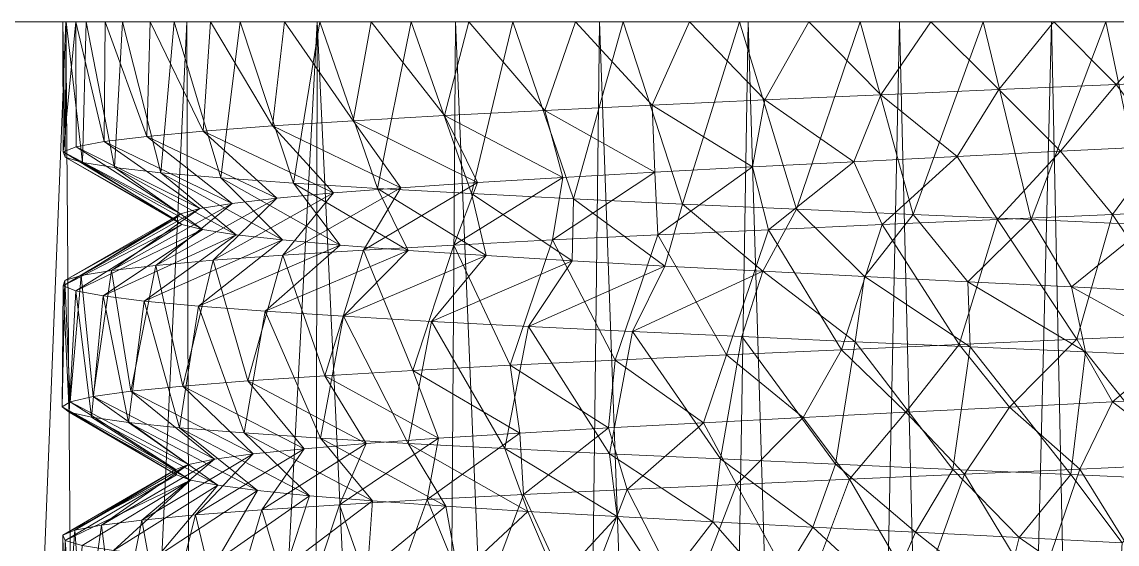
# Model space of a CAD drawing. Header units: millimetres. Extents: x -104 to 115, y -53 to 68.
# Drawn here: x -13.09 to 8.27, y 57.94 to 68.12 of the extents above; entities that cross this region are included whole.
import ezdxf

# ---------------------------------------------------------------- set-up
doc = ezdxf.new("R2010")
doc.units = ezdxf.units.MM

msp = doc.modelspace()

# ---------------------------------------------------------------- linework, layer by layer
at = {"color": 7, "lineweight": 0}
for points in [[(-12.23, 68.125, -25.715), (-21.749, 68.125, -24.458), (-21.91, 68.125, -27.423), (-12.23, 68.125, -25.715)], [(-12.23, 68.125, -25.715), (-21.91, 68.125, -27.423), (-12.298, 68.125, -28.115), (-12.23, 68.125, -25.715)], [(-12.298, 68.125, -28.115), (-21.91, 68.125, -27.423), (-21.749, 68.125, -30.388), (-12.298, 68.125, -28.115)], [(-12.23, 68.125, -25.715), (-21.269, 68.125, -21.528), (-21.749, 68.125, -24.458), (-12.23, 68.125, -25.715)], [(-12.298, 68.125, -28.115), (-21.749, 68.125, -30.388), (-12.044, 68.125, -30.503), (-12.298, 68.125, -28.115)], [(-12.044, 68.125, -30.503), (-21.749, 68.125, -30.388), (-21.269, 68.125, -33.319), (-12.044, 68.125, -30.503)], [(-11.839, 68.125, -23.345), (-20.474, 68.125, -18.667), (-21.269, 68.125, -21.528), (-11.839, 68.125, -23.345)], [(-11.839, 68.125, -23.345), (-21.269, 68.125, -21.528), (-12.23, 68.125, -25.715), (-11.839, 68.125, -23.345)], [(-12.044, 68.125, -30.503), (-21.269, 68.125, -33.319), (-11.47, 68.125, -32.835), (-12.044, 68.125, -30.503)], [(-11.47, 68.125, -32.835), (-21.269, 68.125, -33.319), (-20.474, 68.125, -36.18), (-11.47, 68.125, -32.835)], [(-11.133, 68.125, -21.05), (-19.375, 68.125, -15.909), (-20.474, 68.125, -18.667), (-11.133, 68.125, -21.05)], [(-11.133, 68.125, -21.05), (-20.474, 68.125, -18.667), (-11.839, 68.125, -23.345), (-11.133, 68.125, -21.05)], [(-11.47, 68.125, -32.835), (-20.474, 68.125, -36.18), (-10.589, 68.125, -35.069), (-11.47, 68.125, -32.835)], [(-10.589, 68.125, -35.069), (-20.474, 68.125, -36.18), (-19.375, 68.125, -38.938), (-10.589, 68.125, -35.069)], [(-10.126, 68.125, -18.87), (-17.985, 68.125, -13.285), (-19.375, 68.125, -15.909), (-10.126, 68.125, -18.87)], [(-10.126, 68.125, -18.87), (-19.375, 68.125, -15.909), (-11.133, 68.125, -21.05), (-10.126, 68.125, -18.87)], [(-10.589, 68.125, -35.069), (-19.375, 68.125, -38.938), (-17.985, 68.125, -41.562), (-10.589, 68.125, -35.069)], [(-8.834, 68.125, -16.845), (-16.318, 68.125, -10.827), (-17.985, 68.125, -13.285), (-8.834, 68.125, -16.845)], [(-8.834, 68.125, -16.845), (-17.985, 68.125, -13.285), (-10.126, 68.125, -18.87), (-8.834, 68.125, -16.845)], [(-10.589, 68.125, -35.069), (-17.985, 68.125, -41.562), (-9.415, 68.125, -37.164), (-10.589, 68.125, -35.069)], [(-9.415, 68.125, -37.164), (-17.985, 68.125, -41.562), (-16.318, 68.125, -44.019), (-9.415, 68.125, -37.164)], [(-7.282, 68.125, -15.013), (-14.396, 68.125, -8.564), (-16.318, 68.125, -10.827), (-7.282, 68.125, -15.013)], [(-7.282, 68.125, -15.013), (-16.318, 68.125, -10.827), (-8.834, 68.125, -16.845), (-7.282, 68.125, -15.013)], [(-9.415, 68.125, -37.164), (-16.318, 68.125, -44.019), (-7.97, 68.125, -39.082), (-9.415, 68.125, -37.164)], [(-7.97, 68.125, -39.082), (-16.318, 68.125, -44.019), (-14.396, 68.125, -46.282), (-7.97, 68.125, -39.082)], [(-13.878, 27.185, -46.815), (-12.24, 68.125, -48.324), (-14.396, 68.125, -46.282), (-13.878, 27.185, -46.815)], [(-13.878, 27.185, -8.032), (-14.396, 68.125, -8.564), (-12.24, 68.125, -6.522), (-13.878, 27.185, -8.032)], [(-7.282, 68.125, -15.013), (-12.24, 68.125, -6.522), (-14.396, 68.125, -8.564), (-7.282, 68.125, -15.013)], [(-7.97, 68.125, -39.082), (-14.396, 68.125, -46.282), (-6.281, 68.125, -40.789), (-7.97, 68.125, -39.082)], [(-6.281, 68.125, -40.789), (-14.396, 68.125, -46.282), (-12.24, 68.125, -48.324), (-6.281, 68.125, -40.789)], [(-11.884, 25.191, -48.622), (-12.24, 68.125, -48.324), (-13.878, 27.185, -46.815), (-11.884, 25.191, -48.622)], [(-13.878, 27.185, -8.032), (-12.24, 68.125, -6.522), (-11.884, 25.191, -6.225), (-13.878, 27.185, -8.032)], [(-12.251, 65.487, -25.958), (-12.23, 68.125, -25.715), (-12.298, 68.125, -28.115), (-12.251, 65.487, -25.958)], [(-12.251, 65.487, -25.958), (-12.298, 68.125, -28.115), (-12.292, 65.589, -28.257), (-12.251, 65.487, -25.958)], [(-12.292, 65.589, -28.257), (-12.298, 68.125, -28.115), (-12.044, 68.125, -30.503), (-12.292, 65.589, -28.257)], [(-12.292, 65.589, -28.257), (-12.044, 68.125, -30.503), (-12.037, 65.69, -30.543), (-12.292, 65.589, -28.257)], [(-11.915, 65.386, -23.683), (-12.23, 68.125, -25.715), (-12.251, 65.487, -25.958), (-11.915, 65.386, -23.683)], [(-11.884, 25.191, -48.622), (-9.876, 68.125, -50.121), (-12.24, 68.125, -48.324), (-11.884, 25.191, -48.622)], [(-11.884, 25.191, -6.225), (-12.24, 68.125, -6.522), (-9.876, 68.125, -4.725), (-11.884, 25.191, -6.225)], [(-5.498, 68.125, -13.406), (-9.876, 68.125, -4.725), (-12.24, 68.125, -6.522), (-5.498, 68.125, -13.406)], [(-5.498, 68.125, -13.406), (-12.24, 68.125, -6.522), (-7.282, 68.125, -15.013), (-5.498, 68.125, -13.406)], [(-6.281, 68.125, -40.789), (-12.24, 68.125, -48.324), (-4.377, 68.125, -42.253), (-6.281, 68.125, -40.789)], [(-4.377, 68.125, -42.253), (-12.24, 68.125, -48.324), (-9.876, 68.125, -50.121), (-4.377, 68.125, -42.253)], [(-11.915, 65.386, -23.683), (-11.839, 68.125, -23.345), (-12.23, 68.125, -25.715), (-11.915, 65.386, -23.683)], [(-12.037, 65.69, -30.543), (-12.044, 68.125, -30.503), (-11.489, 65.792, -32.777), (-12.037, 65.69, -30.543)], [(-11.489, 65.792, -32.777), (-12.044, 68.125, -30.503), (-11.47, 68.125, -32.835), (-11.489, 65.792, -32.777)], [(-11.288, 65.284, -21.47), (-11.839, 68.125, -23.345), (-11.915, 65.386, -23.683), (-11.288, 65.284, -21.47)], [(-9.722, 23.029, -50.225), (-9.876, 68.125, -50.121), (-11.884, 25.191, -48.622), (-9.722, 23.029, -50.225)], [(-11.884, 25.191, -6.225), (-9.876, 68.125, -4.725), (-9.722, 23.029, -4.622), (-11.884, 25.191, -6.225)], [(-11.288, 65.284, -21.47), (-11.133, 68.125, -21.05), (-11.839, 68.125, -23.345), (-11.288, 65.284, -21.47)], [(-11.489, 65.792, -32.777), (-11.47, 68.125, -32.835), (-10.658, 65.893, -34.921), (-11.489, 65.792, -32.777)], [(-10.658, 65.893, -34.921), (-11.47, 68.125, -32.835), (-10.589, 68.125, -35.069), (-10.658, 65.893, -34.921)], [(-10.382, 65.183, -19.356), (-11.133, 68.125, -21.05), (-11.288, 65.284, -21.47), (-10.382, 65.183, -19.356)], [(-10.382, 65.183, -19.356), (-10.126, 68.125, -18.87), (-11.133, 68.125, -21.05), (-10.382, 65.183, -19.356)], [(-10.658, 65.893, -34.921), (-10.589, 68.125, -35.069), (-9.558, 65.995, -36.941), (-10.658, 65.893, -34.921)], [(-9.558, 65.995, -36.941), (-10.589, 68.125, -35.069), (-9.415, 68.125, -37.164), (-9.558, 65.995, -36.941)], [(-9.211, 65.082, -17.377), (-10.126, 68.125, -18.87), (-10.382, 65.183, -19.356), (-9.211, 65.082, -17.377)], [(-9.211, 65.082, -17.377), (-8.834, 68.125, -16.845), (-10.126, 68.125, -18.87), (-9.211, 65.082, -17.377)], [(-9.722, 23.029, -50.225), (-7.332, 68.125, -51.652), (-9.876, 68.125, -50.121), (-9.722, 23.029, -50.225)], [(-9.722, 23.029, -4.622), (-9.876, 68.125, -4.725), (-7.332, 68.125, -3.194), (-9.722, 23.029, -4.622)], [(-3.513, 68.125, -12.053), (-7.332, 68.125, -3.194), (-9.876, 68.125, -4.725), (-3.513, 68.125, -12.053)], [(-3.513, 68.125, -12.053), (-9.876, 68.125, -4.725), (-5.498, 68.125, -13.406), (-3.513, 68.125, -12.053)], [(-4.377, 68.125, -42.253), (-9.876, 68.125, -50.121), (-7.332, 68.125, -51.652), (-4.377, 68.125, -42.253)], [(-7.414, 20.721, -51.609), (-7.332, 68.125, -51.652), (-9.722, 23.029, -50.225), (-7.414, 20.721, -51.609)], [(-9.722, 23.029, -4.622), (-7.332, 68.125, -3.194), (-7.414, 20.721, -3.238), (-9.722, 23.029, -4.622)], [(-9.558, 65.995, -36.941), (-9.415, 68.125, -37.164), (-8.207, 66.096, -38.802), (-9.558, 65.995, -36.941)], [(-8.207, 66.096, -38.802), (-9.415, 68.125, -37.164), (-7.97, 68.125, -39.082), (-8.207, 66.096, -38.802)], [(-7.795, 64.98, -15.564), (-8.834, 68.125, -16.845), (-9.211, 65.082, -17.377), (-7.795, 64.98, -15.564)], [(-7.795, 64.98, -15.564), (-7.282, 68.125, -15.013), (-8.834, 68.125, -16.845), (-7.795, 64.98, -15.564)], [(-8.207, 66.096, -38.802), (-7.97, 68.125, -39.082), (-6.628, 66.197, -40.474), (-8.207, 66.096, -38.802)], [(-6.628, 66.197, -40.474), (-7.97, 68.125, -39.082), (-6.281, 68.125, -40.789), (-6.628, 66.197, -40.474)], [(-6.157, 64.879, -13.95), (-7.282, 68.125, -15.013), (-7.795, 64.98, -15.564), (-6.157, 64.879, -13.95)], [(-4.981, 18.288, -52.759), (-7.332, 68.125, -51.652), (-7.414, 20.721, -51.609), (-4.981, 18.288, -52.759)], [(-7.414, 20.721, -3.238), (-7.332, 68.125, -3.194), (-4.981, 18.288, -2.087), (-7.414, 20.721, -3.238)], [(-4.981, 18.288, -52.759), (-4.637, 68.125, -52.899), (-7.332, 68.125, -51.652), (-4.981, 18.288, -52.759)], [(-4.981, 18.288, -2.087), (-7.332, 68.125, -3.194), (-4.637, 68.125, -1.948), (-4.981, 18.288, -2.087)], [(-1.365, 68.125, -10.979), (-4.637, 68.125, -1.948), (-7.332, 68.125, -3.194), (-1.365, 68.125, -10.979)], [(-1.365, 68.125, -10.979), (-7.332, 68.125, -3.194), (-3.513, 68.125, -12.053), (-1.365, 68.125, -10.979)], [(-4.377, 68.125, -42.253), (-7.332, 68.125, -51.652), (-2.294, 68.125, -43.448), (-4.377, 68.125, -42.253)], [(-2.294, 68.125, -43.448), (-7.332, 68.125, -51.652), (-4.637, 68.125, -52.899), (-2.294, 68.125, -43.448)], [(-6.157, 64.879, -13.95), (-5.498, 68.125, -13.406), (-7.282, 68.125, -15.013), (-6.157, 64.879, -13.95)], [(-6.628, 66.197, -40.474), (-6.281, 68.125, -40.789), (-4.847, 66.299, -41.929), (-6.628, 66.197, -40.474)], [(-4.847, 66.299, -41.929), (-6.281, 68.125, -40.789), (-4.377, 68.125, -42.253), (-4.847, 66.299, -41.929)], [(-4.325, 64.777, -12.559), (-5.498, 68.125, -13.406), (-6.157, 64.879, -13.95), (-4.325, 64.777, -12.559)], [(-4.325, 64.777, -12.559), (-3.513, 68.125, -12.053), (-5.498, 68.125, -13.406), (-4.325, 64.777, -12.559)], [(-2.447, 15.754, -53.666), (-4.637, 68.125, -52.899), (-4.981, 18.288, -52.759), (-2.447, 15.754, -53.666)], [(-4.981, 18.288, -2.087), (-4.637, 68.125, -1.948), (-2.447, 15.754, -1.181), (-4.981, 18.288, -2.087)], [(-4.847, 66.299, -41.929), (-4.377, 68.125, -42.253), (-2.893, 66.4, -43.142), (-4.847, 66.299, -41.929)], [(-2.447, 15.754, -53.666), (-1.823, 68.125, -53.847), (-4.637, 68.125, -52.899), (-2.447, 15.754, -53.666)], [(-2.447, 15.754, -1.181), (-4.637, 68.125, -1.948), (-1.823, 68.125, -1), (-2.447, 15.754, -1.181)], [(0.907, 68.125, -10.204), (-1.823, 68.125, -1), (-4.637, 68.125, -1.948), (0.907, 68.125, -10.204)], [(0.907, 68.125, -10.204), (-4.637, 68.125, -1.948), (-1.365, 68.125, -10.979), (0.907, 68.125, -10.204)], [(-2.294, 68.125, -43.448), (-4.637, 68.125, -52.899), (-0.069, 68.125, -44.352), (-2.294, 68.125, -43.448)], [(-0.069, 68.125, -44.352), (-4.637, 68.125, -52.899), (-1.823, 68.125, -53.847), (-0.069, 68.125, -44.352)], [(-2.893, 66.4, -43.142), (-4.377, 68.125, -42.253), (-2.294, 68.125, -43.448), (-2.893, 66.4, -43.142)], [(-2.329, 64.676, -11.416), (-3.513, 68.125, -12.053), (-4.325, 64.777, -12.559), (-2.329, 64.676, -11.416)], [(-2.329, 64.676, -11.416), (-1.365, 68.125, -10.979), (-3.513, 68.125, -12.053), (-2.329, 64.676, -11.416)], [(-2.893, 66.4, -43.142), (-2.294, 68.125, -43.448), (-0.799, 66.502, -44.093), (-2.893, 66.4, -43.142)], [(0.163, 13.143, -54.32), (-1.823, 68.125, -53.847), (-2.447, 15.754, -53.666), (0.163, 13.143, -54.32)], [(-2.447, 15.754, -1.181), (-1.823, 68.125, -1), (0.163, 13.143, -0.527), (-2.447, 15.754, -1.181)], [(-0.203, 64.574, -10.54), (-1.365, 68.125, -10.979), (-2.329, 64.676, -11.416), (-0.203, 64.574, -10.54)], [(-0.799, 66.502, -44.093), (-2.294, 68.125, -43.448), (-0.069, 68.125, -44.352), (-0.799, 66.502, -44.093)], [(0.163, 13.143, -54.32), (1.077, 68.125, -54.485), (-1.823, 68.125, -53.847), (0.163, 13.143, -54.32)], [(0.163, 13.143, -0.527), (-1.823, 68.125, -1), (1.077, 68.125, -0.361), (0.163, 13.143, -0.527)], [(0.907, 68.125, -10.204), (1.077, 68.125, -0.361), (-1.823, 68.125, -1), (0.907, 68.125, -10.204)], [(-0.069, 68.125, -44.352), (-1.823, 68.125, -53.847), (2.257, 68.125, -44.949), (-0.069, 68.125, -44.352)], [(2.257, 68.125, -44.949), (-1.823, 68.125, -53.847), (1.077, 68.125, -54.485), (2.257, 68.125, -44.949)], [(-0.203, 64.574, -10.54), (0.907, 68.125, -10.204), (-1.365, 68.125, -10.979), (-0.203, 64.574, -10.54)], [(-0.799, 66.502, -44.093), (-0.069, 68.125, -44.352), (1.4, 66.603, -44.767), (-0.799, 66.502, -44.093)], [(2.019, 64.473, -9.944), (0.907, 68.125, -10.204), (-0.203, 64.574, -10.54), (2.019, 64.473, -9.944)], [(1.4, 66.603, -44.767), (-0.069, 68.125, -44.352), (2.257, 68.125, -44.949), (1.4, 66.603, -44.767)], [(2.825, 10.481, -54.715), (1.077, 68.125, -54.485), (0.163, 13.143, -54.32), (2.825, 10.481, -54.715)], [(0.163, 13.143, -0.527), (1.077, 68.125, -0.361), (2.825, 10.481, -0.132), (0.163, 13.143, -0.527)], [(2.019, 64.473, -9.944), (3.264, 68.125, -9.741), (0.907, 68.125, -10.204), (2.019, 64.473, -9.944)], [(3.264, 68.125, -9.741), (1.077, 68.125, -0.361), (0.907, 68.125, -10.204), (3.264, 68.125, -9.741)], [(2.825, 10.481, -54.715), (4.029, 68.125, -54.806), (1.077, 68.125, -54.485), (2.825, 10.481, -54.715)], [(2.825, 10.481, -0.132), (1.077, 68.125, -0.361), (4.029, 68.125, -0.04), (2.825, 10.481, -0.132)], [(3.264, 68.125, -9.741), (4.029, 68.125, -0.04), (1.077, 68.125, -0.361), (3.264, 68.125, -9.741)], [(2.257, 68.125, -44.949), (1.077, 68.125, -54.485), (4.642, 68.125, -45.227), (2.257, 68.125, -44.949)], [(4.642, 68.125, -45.227), (1.077, 68.125, -54.485), (4.029, 68.125, -54.806), (4.642, 68.125, -45.227)], [(1.4, 66.603, -44.767), (2.257, 68.125, -44.949), (3.667, 66.705, -45.153), (1.4, 66.603, -44.767)], [(4.298, 64.372, -9.64), (3.264, 68.125, -9.741), (2.019, 64.473, -9.944), (4.298, 64.372, -9.64)], [(3.667, 66.705, -45.153), (2.257, 68.125, -44.949), (4.642, 68.125, -45.227), (3.667, 66.705, -45.153)], [(2.825, 10.481, -0.132), (4.029, 68.125, -0.04), (5.513, 7.793, 0), (2.825, 10.481, -0.132)], [(5.513, 7.793, -54.847), (4.029, 68.125, -54.806), (2.825, 10.481, -54.715), (5.513, 7.793, -54.847)], [(4.298, 64.372, -9.64), (5.661, 68.125, -9.599), (3.264, 68.125, -9.741), (4.298, 64.372, -9.64)], [(5.661, 68.125, -9.599), (4.029, 68.125, -0.04), (3.264, 68.125, -9.741), (5.661, 68.125, -9.599)], [(3.667, 66.705, -45.153), (4.642, 68.125, -45.227), (5.966, 66.806, -45.243), (3.667, 66.705, -45.153)], [(5.513, 7.793, 0), (4.029, 68.125, -0.04), (6.998, 68.125, -0.04), (5.513, 7.793, 0)], [(5.513, 7.793, -54.847), (6.998, 68.125, -54.806), (4.029, 68.125, -54.806), (5.513, 7.793, -54.847)], [(5.661, 68.125, -9.599), (6.998, 68.125, -0.04), (4.029, 68.125, -0.04), (5.661, 68.125, -9.599)], [(4.642, 68.125, -45.227), (4.029, 68.125, -54.806), (6.998, 68.125, -54.806), (4.642, 68.125, -45.227)], [(6.598, 64.27, -9.631), (5.661, 68.125, -9.599), (4.298, 64.372, -9.64), (6.598, 64.27, -9.631)], [(5.966, 66.806, -45.243), (4.642, 68.125, -45.227), (7.043, 68.125, -45.183), (5.966, 66.806, -45.243)], [(4.642, 68.125, -45.227), (6.998, 68.125, -54.806), (7.043, 68.125, -45.183), (4.642, 68.125, -45.227)], [(5.513, 7.793, 0), (6.998, 68.125, -0.04), (8.201, 10.481, -0.132), (5.513, 7.793, 0)], [(8.201, 10.481, -54.715), (6.998, 68.125, -54.806), (5.513, 7.793, -54.847), (8.201, 10.481, -54.715)], [(6.598, 64.27, -9.631), (8.056, 68.125, -9.78), (5.661, 68.125, -9.599), (6.598, 64.27, -9.631)], [(8.056, 68.125, -9.78), (6.998, 68.125, -0.04), (5.661, 68.125, -9.599), (8.056, 68.125, -9.78)], [(5.966, 66.806, -45.243), (7.043, 68.125, -45.183), (8.256, 66.907, -45.036), (5.966, 66.806, -45.243)], [(8.88, 64.169, -9.919), (8.056, 68.125, -9.78), (6.598, 64.27, -9.631), (8.88, 64.169, -9.919)], [(8.201, 10.481, -0.132), (6.998, 68.125, -0.04), (9.95, 68.125, -0.361), (8.201, 10.481, -0.132)], [(8.201, 10.481, -54.715), (9.95, 68.125, -54.485), (6.998, 68.125, -54.806), (8.201, 10.481, -54.715)], [(8.056, 68.125, -9.78), (9.95, 68.125, -0.361), (6.998, 68.125, -0.04), (8.056, 68.125, -9.78)], [(7.043, 68.125, -45.183), (6.998, 68.125, -54.806), (9.95, 68.125, -54.485), (7.043, 68.125, -45.183)], [(8.256, 66.907, -45.036), (7.043, 68.125, -45.183), (9.417, 68.125, -44.816), (8.256, 66.907, -45.036)], [(7.043, 68.125, -45.183), (9.95, 68.125, -54.485), (9.417, 68.125, -44.816), (7.043, 68.125, -45.183)], [(8.88, 64.169, -9.919), (10.404, 68.125, -10.282), (8.056, 68.125, -9.78), (8.88, 64.169, -9.919)], [(10.404, 68.125, -10.282), (9.95, 68.125, -0.361), (8.056, 68.125, -9.78), (10.404, 68.125, -10.282)], [(8.256, 66.907, -45.036), (9.417, 68.125, -44.816), (10.501, 67.009, -44.536), (8.256, 66.907, -45.036)], [(8.256, 66.907, -45.036), (7.173, 65.603, -42.966), (5.966, 66.806, -45.243), (8.256, 66.907, -45.036)], [(8.256, 66.907, -45.036), (9.167, 65.705, -42.622), (7.173, 65.603, -42.966), (8.256, 66.907, -45.036)], [(10.501, 67.009, -44.536), (9.167, 65.705, -42.622), (8.256, 66.907, -45.036), (10.501, 67.009, -44.536)], [(3.667, 66.705, -45.153), (3.135, 65.399, -42.873), (1.4, 66.603, -44.767), (3.667, 66.705, -45.153)], [(3.667, 66.705, -45.153), (5.151, 65.501, -43.05), (3.135, 65.399, -42.873), (3.667, 66.705, -45.153)], [(5.966, 66.806, -45.243), (5.151, 65.501, -43.05), (3.667, 66.705, -45.153), (5.966, 66.806, -45.243)], [(5.966, 66.806, -45.243), (7.173, 65.603, -42.966), (5.151, 65.501, -43.05), (5.966, 66.806, -45.243)], [(-0.799, 66.502, -44.093), (-0.743, 65.196, -41.748), (-2.893, 66.4, -43.142), (-0.799, 66.502, -44.093)], [(1.4, 66.603, -44.767), (1.16, 65.298, -42.436), (-0.799, 66.502, -44.093), (1.4, 66.603, -44.767)], [(-0.799, 66.502, -44.093), (1.16, 65.298, -42.436), (-0.743, 65.196, -41.748), (-0.799, 66.502, -44.093)], [(1.4, 66.603, -44.767), (3.135, 65.399, -42.873), (1.16, 65.298, -42.436), (1.4, 66.603, -44.767)], [(-4.847, 66.299, -41.929), (-4.204, 64.992, -39.667), (-6.628, 66.197, -40.474), (-4.847, 66.299, -41.929)], [(-2.893, 66.4, -43.142), (-2.541, 65.094, -40.82), (-4.847, 66.299, -41.929), (-2.893, 66.4, -43.142)], [(-4.847, 66.299, -41.929), (-2.541, 65.094, -40.82), (-4.204, 64.992, -39.667), (-4.847, 66.299, -41.929)], [(-2.893, 66.4, -43.142), (-0.743, 65.196, -41.748), (-2.541, 65.094, -40.82), (-2.893, 66.4, -43.142)], [(-8.207, 66.096, -38.802), (-7.016, 64.789, -36.769), (-9.558, 65.995, -36.941), (-8.207, 66.096, -38.802)], [(-6.628, 66.197, -40.474), (-5.704, 64.891, -38.309), (-8.207, 66.096, -38.802), (-6.628, 66.197, -40.474)], [(-8.207, 66.096, -38.802), (-5.704, 64.891, -38.309), (-7.016, 64.789, -36.769), (-8.207, 66.096, -38.802)], [(-6.628, 66.197, -40.474), (-4.204, 64.992, -39.667), (-5.704, 64.891, -38.309), (-6.628, 66.197, -40.474)], [(-10.658, 65.893, -34.921), (-8.992, 64.585, -33.247), (-11.489, 65.792, -32.777), (-10.658, 65.893, -34.921)], [(-9.558, 65.995, -36.941), (-8.119, 64.687, -35.072), (-10.658, 65.893, -34.921), (-9.558, 65.995, -36.941)], [(-10.658, 65.893, -34.921), (-8.119, 64.687, -35.072), (-8.992, 64.585, -33.247), (-10.658, 65.893, -34.921)], [(-9.558, 65.995, -36.941), (-7.016, 64.789, -36.769), (-8.119, 64.687, -35.072), (-9.558, 65.995, -36.941)], [(-12.037, 65.69, -30.543), (-10, 64.382, -29.337), (-12.292, 65.589, -28.257), (-12.037, 65.69, -30.543)], [(-11.489, 65.792, -32.777), (-9.623, 64.484, -31.325), (-12.037, 65.69, -30.543), (-11.489, 65.792, -32.777)], [(-12.037, 65.69, -30.543), (-9.623, 64.484, -31.325), (-10, 64.382, -29.337), (-12.037, 65.69, -30.543)], [(-11.489, 65.792, -32.777), (-8.992, 64.585, -33.247), (-9.623, 64.484, -31.325), (-11.489, 65.792, -32.777)], [(8.185, 64.371, -45.047), (7.173, 65.603, -42.966), (9.167, 65.705, -42.622), (8.185, 64.371, -45.047)], [(8.185, 64.371, -45.047), (9.167, 65.705, -42.622), (10.385, 64.47, -44.57), (8.185, 64.371, -45.047)], [(-12.292, 65.589, -28.257), (-10, 64.382, -29.337), (-10.118, 64.28, -27.317), (-12.292, 65.589, -28.257)], [(-12.292, 65.589, -28.257), (-10.118, 64.28, -27.317), (-12.251, 65.487, -25.958), (-12.292, 65.589, -28.257)], [(-12.251, 65.487, -25.958), (-10.118, 64.28, -27.317), (-9.973, 64.178, -25.299), (-12.251, 65.487, -25.958)], [(-12.251, 65.487, -25.958), (-9.973, 64.178, -25.299), (-11.915, 65.386, -23.683), (-12.251, 65.487, -25.958)], [(1.472, 64.073, -44.784), (1.16, 65.298, -42.436), (3.135, 65.399, -42.873), (1.472, 64.073, -44.784)], [(1.472, 64.073, -44.784), (3.135, 65.399, -42.873), (3.692, 64.172, -45.155), (1.472, 64.073, -44.784)], [(3.692, 64.172, -45.155), (3.135, 65.399, -42.873), (5.151, 65.501, -43.05), (3.692, 64.172, -45.155)], [(3.692, 64.172, -45.155), (5.151, 65.501, -43.05), (5.942, 64.272, -45.243), (3.692, 64.172, -45.155)], [(5.942, 64.272, -45.243), (5.151, 65.501, -43.05), (7.173, 65.603, -42.966), (5.942, 64.272, -45.243)], [(5.942, 64.272, -45.243), (7.173, 65.603, -42.966), (8.185, 64.371, -45.047), (5.942, 64.272, -45.243)], [(-11.915, 65.386, -23.683), (-9.973, 64.178, -25.299), (-9.569, 64.076, -23.316), (-11.915, 65.386, -23.683)], [(-11.915, 65.386, -23.683), (-9.569, 64.076, -23.316), (-11.288, 65.284, -21.47), (-11.915, 65.386, -23.683)], [(-11.288, 65.284, -21.47), (-9.569, 64.076, -23.316), (-8.912, 63.975, -21.402), (-11.288, 65.284, -21.47)], [(-11.288, 65.284, -21.47), (-8.912, 63.975, -21.402), (-10.382, 65.183, -19.356), (-11.288, 65.284, -21.47)], [(-10.382, 65.183, -19.356), (-8.912, 63.975, -21.402), (-8.013, 63.873, -19.589), (-10.382, 65.183, -19.356)], [(-10.382, 65.183, -19.356), (-8.013, 63.873, -19.589), (-9.211, 65.082, -17.377), (-10.382, 65.183, -19.356)], [(-2.742, 63.875, -43.222), (-2.541, 65.094, -40.82), (-0.743, 65.196, -41.748), (-2.742, 63.875, -43.222)], [(-2.742, 63.875, -43.222), (-0.743, 65.196, -41.748), (-0.684, 63.974, -44.136), (-2.742, 63.875, -43.222)], [(-0.684, 63.974, -44.136), (-0.743, 65.196, -41.748), (1.16, 65.298, -42.436), (-0.684, 63.974, -44.136)], [(-0.684, 63.974, -44.136), (1.16, 65.298, -42.436), (1.472, 64.073, -44.784), (-0.684, 63.974, -44.136)], [(-9.211, 65.082, -17.377), (-8.013, 63.873, -19.589), (-6.888, 63.771, -17.908), (-9.211, 65.082, -17.377)], [(-9.211, 65.082, -17.377), (-6.888, 63.771, -17.908), (-7.795, 64.98, -15.564), (-9.211, 65.082, -17.377)], [(-7.795, 64.98, -15.564), (-6.888, 63.771, -17.908), (-5.555, 63.669, -16.385), (-7.795, 64.98, -15.564)], [(-7.795, 64.98, -15.564), (-5.555, 63.669, -16.385), (-6.157, 64.879, -13.95), (-7.795, 64.98, -15.564)], [(-6.43, 63.676, -40.655), (-5.704, 64.891, -38.309), (-4.204, 64.992, -39.667), (-6.43, 63.676, -40.655)], [(-6.43, 63.676, -40.655), (-4.204, 64.992, -39.667), (-4.667, 63.775, -42.055), (-6.43, 63.676, -40.655)], [(-4.667, 63.775, -42.055), (-4.204, 64.992, -39.667), (-2.541, 65.094, -40.82), (-4.667, 63.775, -42.055)], [(-4.667, 63.775, -42.055), (-2.541, 65.094, -40.82), (-2.742, 63.875, -43.222), (-4.667, 63.775, -42.055)], [(-9.36, 63.477, -37.248), (-8.119, 64.687, -35.072), (-7.016, 64.789, -36.769), (-9.36, 63.477, -37.248)], [(-9.36, 63.477, -37.248), (-7.016, 64.789, -36.769), (-8.003, 63.577, -39.044), (-9.36, 63.477, -37.248)], [(-8.003, 63.577, -39.044), (-7.016, 64.789, -36.769), (-5.704, 64.891, -38.309), (-8.003, 63.577, -39.044)], [(-8.003, 63.577, -39.044), (-5.704, 64.891, -38.309), (-6.43, 63.676, -40.655), (-8.003, 63.577, -39.044)], [(-6.157, 64.879, -13.95), (-5.555, 63.669, -16.385), (-4.036, 63.568, -15.048), (-6.157, 64.879, -13.95)], [(-6.157, 64.879, -13.95), (-4.036, 63.568, -15.048), (-4.325, 64.777, -12.559), (-6.157, 64.879, -13.95)], [(-4.325, 64.777, -12.559), (-4.036, 63.568, -15.048), (-2.358, 63.466, -13.918), (-4.325, 64.777, -12.559)], [(-4.325, 64.777, -12.559), (-2.358, 63.466, -13.918), (-2.329, 64.676, -11.416), (-4.325, 64.777, -12.559)], [(-11.344, 63.279, -33.216), (-9.623, 64.484, -31.325), (-8.992, 64.585, -33.247), (-11.344, 63.279, -33.216)], [(-11.344, 63.279, -33.216), (-8.992, 64.585, -33.247), (-10.48, 63.378, -35.295), (-11.344, 63.279, -33.216)], [(-10.48, 63.378, -35.295), (-8.992, 64.585, -33.247), (-8.119, 64.687, -35.072), (-10.48, 63.378, -35.295)], [(-10.48, 63.378, -35.295), (-8.119, 64.687, -35.072), (-9.36, 63.477, -37.248), (-10.48, 63.378, -35.295)], [(-2.329, 64.676, -11.416), (-2.358, 63.466, -13.918), (-0.547, 63.364, -13.015), (-2.329, 64.676, -11.416)], [(-2.329, 64.676, -11.416), (-0.547, 63.364, -13.015), (-0.203, 64.574, -10.54), (-2.329, 64.676, -11.416)], [(-0.203, 64.574, -10.54), (-0.547, 63.364, -13.015), (1.365, 63.262, -12.353), (-0.203, 64.574, -10.54)], [(-0.203, 64.574, -10.54), (1.365, 63.262, -12.353), (2.019, 64.473, -9.944), (-0.203, 64.574, -10.54)], [(-12.257, 63.08, -28.816), (-10.118, 64.28, -27.317), (-10, 64.382, -29.337), (-12.257, 63.08, -28.816)], [(-12.257, 63.08, -28.816), (-10, 64.382, -29.337), (-11.94, 63.179, -31.045), (-12.257, 63.08, -28.816)], [(-11.94, 63.179, -31.045), (-10, 64.382, -29.337), (-9.623, 64.484, -31.325), (-11.94, 63.179, -31.045)], [(-11.94, 63.179, -31.045), (-9.623, 64.484, -31.325), (-11.344, 63.279, -33.216), (-11.94, 63.179, -31.045)], [(2.019, 64.473, -9.944), (1.365, 63.262, -12.353), (3.346, 63.161, -11.943), (2.019, 64.473, -9.944)], [(2.019, 64.473, -9.944), (3.346, 63.161, -11.943), (4.298, 64.372, -9.64), (2.019, 64.473, -9.944)], [(4.298, 64.372, -9.64), (3.346, 63.161, -11.943), (5.364, 63.059, -11.793), (4.298, 64.372, -9.64)], [(4.298, 64.372, -9.64), (5.364, 63.059, -11.793), (6.598, 64.27, -9.631), (4.298, 64.372, -9.64)], [(7.489, 61.937, -45.139), (5.942, 64.272, -45.243), (8.185, 64.371, -45.047), (7.489, 61.937, -45.139)], [(7.489, 61.937, -45.139), (8.185, 64.371, -45.047), (9.754, 62.039, -44.737), (7.489, 61.937, -45.139)], [(9.754, 62.039, -44.737), (8.185, 64.371, -45.047), (10.385, 64.47, -44.57), (9.754, 62.039, -44.737)], [(-12.291, 62.981, -26.565), (-9.973, 64.178, -25.299), (-10.118, 64.28, -27.317), (-12.291, 62.981, -26.565)], [(-12.291, 62.981, -26.565), (-10.118, 64.28, -27.317), (-12.257, 63.08, -28.816), (-12.291, 62.981, -26.565)], [(-12.041, 62.882, -24.327), (-9.973, 64.178, -25.299), (-12.291, 62.981, -26.565), (-12.041, 62.882, -24.327)], [(-12.041, 62.882, -24.327), (-9.569, 64.076, -23.316), (-9.973, 64.178, -25.299), (-12.041, 62.882, -24.327)], [(2.9, 61.734, -45.056), (1.472, 64.073, -44.784), (3.692, 64.172, -45.155), (2.9, 61.734, -45.056)], [(2.9, 61.734, -45.056), (3.692, 64.172, -45.155), (5.192, 61.836, -45.246), (2.9, 61.734, -45.056)], [(5.192, 61.836, -45.246), (3.692, 64.172, -45.155), (5.942, 64.272, -45.243), (5.192, 61.836, -45.246)], [(5.192, 61.836, -45.246), (5.942, 64.272, -45.243), (7.489, 61.937, -45.139), (5.192, 61.836, -45.246)], [(6.598, 64.27, -9.631), (5.364, 63.059, -11.793), (7.384, 62.957, -11.904), (6.598, 64.27, -9.631)], [(6.598, 64.27, -9.631), (7.384, 62.957, -11.904), (8.88, 64.169, -9.919), (6.598, 64.27, -9.631)], [(8.88, 64.169, -9.919), (7.384, 62.957, -11.904), (9.373, 62.855, -12.276), (8.88, 64.169, -9.919)], [(-11.511, 62.782, -22.139), (-9.569, 64.076, -23.316), (-12.041, 62.882, -24.327), (-11.511, 62.782, -22.139)], [(-11.511, 62.782, -22.139), (-8.912, 63.975, -21.402), (-9.569, 64.076, -23.316), (-11.511, 62.782, -22.139)], [(-10.709, 62.683, -20.036), (-8.912, 63.975, -21.402), (-11.511, 62.782, -22.139), (-10.709, 62.683, -20.036)], [(-10.709, 62.683, -20.036), (-8.013, 63.873, -19.589), (-8.912, 63.975, -21.402), (-10.709, 62.683, -20.036)], [(-1.516, 61.531, -43.804), (-2.742, 63.875, -43.222), (-0.684, 63.974, -44.136), (-1.516, 61.531, -43.804)], [(-1.516, 61.531, -43.804), (-0.684, 63.974, -44.136), (0.651, 61.633, -44.573), (-1.516, 61.531, -43.804)], [(0.651, 61.633, -44.573), (-0.684, 63.974, -44.136), (1.472, 64.073, -44.784), (0.651, 61.633, -44.573)], [(0.651, 61.633, -44.573), (1.472, 64.073, -44.784), (2.9, 61.734, -45.056), (0.651, 61.633, -44.573)], [(-9.648, 62.584, -18.05), (-8.013, 63.873, -19.589), (-10.709, 62.683, -20.036), (-9.648, 62.584, -18.05)], [(-9.648, 62.584, -18.05), (-6.888, 63.771, -17.908), (-8.013, 63.873, -19.589), (-9.648, 62.584, -18.05)], [(-8.346, 62.484, -16.213), (-6.888, 63.771, -17.908), (-9.648, 62.584, -18.05), (-8.346, 62.484, -16.213)], [(-8.346, 62.484, -16.213), (-5.555, 63.669, -16.385), (-6.888, 63.771, -17.908), (-8.346, 62.484, -16.213)], [(-5.466, 61.329, -41.465), (-6.43, 63.676, -40.655), (-4.667, 63.775, -42.055), (-5.466, 61.329, -41.465)], [(-5.466, 61.329, -41.465), (-4.667, 63.775, -42.055), (-3.567, 61.43, -42.762), (-5.466, 61.329, -41.465)], [(-3.567, 61.43, -42.762), (-4.667, 63.775, -42.055), (-2.742, 63.875, -43.222), (-3.567, 61.43, -42.762)], [(-3.567, 61.43, -42.762), (-2.742, 63.875, -43.222), (-1.516, 61.531, -43.804), (-3.567, 61.43, -42.762)], [(-9.957, 61.024, -36.278), (-10.48, 63.378, -35.295), (-9.36, 63.477, -37.248), (-9.957, 61.024, -36.278)], [(-9.957, 61.024, -36.278), (-9.36, 63.477, -37.248), (-8.688, 61.126, -38.196), (-9.957, 61.024, -36.278)], [(-8.688, 61.126, -38.196), (-9.36, 63.477, -37.248), (-8.003, 63.577, -39.044), (-8.688, 61.126, -38.196)], [(-8.688, 61.126, -38.196), (-8.003, 63.577, -39.044), (-7.183, 61.227, -39.935), (-8.688, 61.126, -38.196)], [(-6.822, 62.385, -14.556), (-5.555, 63.669, -16.385), (-8.346, 62.484, -16.213), (-6.822, 62.385, -14.556)], [(-7.183, 61.227, -39.935), (-8.003, 63.577, -39.044), (-6.43, 63.676, -40.655), (-7.183, 61.227, -39.935)], [(-7.183, 61.227, -39.935), (-6.43, 63.676, -40.655), (-5.466, 61.329, -41.465), (-7.183, 61.227, -39.935)], [(-6.822, 62.385, -14.556), (-4.036, 63.568, -15.048), (-5.555, 63.669, -16.385), (-6.822, 62.385, -14.556)], [(-5.102, 62.286, -13.104), (-4.036, 63.568, -15.048), (-6.822, 62.385, -14.556), (-5.102, 62.286, -13.104)], [(-5.102, 62.286, -13.104), (-2.358, 63.466, -13.918), (-4.036, 63.568, -15.048), (-5.102, 62.286, -13.104)], [(-11.705, 60.821, -32.034), (-11.94, 63.179, -31.045), (-11.344, 63.279, -33.216), (-11.705, 60.821, -32.034)], [(-11.705, 60.821, -32.034), (-11.344, 63.279, -33.216), (-10.968, 60.923, -34.212), (-11.705, 60.821, -32.034)], [(-10.968, 60.923, -34.212), (-11.344, 63.279, -33.216), (-10.48, 63.378, -35.295), (-10.968, 60.923, -34.212)], [(-10.968, 60.923, -34.212), (-10.48, 63.378, -35.295), (-9.957, 61.024, -36.278), (-10.968, 60.923, -34.212)], [(-3.212, 62.187, -11.88), (-2.358, 63.466, -13.918), (-5.102, 62.286, -13.104), (-3.212, 62.187, -11.88)], [(-3.212, 62.187, -11.88), (-0.547, 63.364, -13.015), (-2.358, 63.466, -13.918), (-3.212, 62.187, -11.88)], [(-1.183, 62.087, -10.904), (-0.547, 63.364, -13.015), (-3.212, 62.187, -11.88), (-1.183, 62.087, -10.904)], [(-1.183, 62.087, -10.904), (1.365, 63.262, -12.353), (-0.547, 63.364, -13.015), (-1.183, 62.087, -10.904)], [(0.953, 61.988, -10.192), (1.365, 63.262, -12.353), (-1.183, 62.087, -10.904), (0.953, 61.988, -10.192)], [(3.161, 61.889, -9.754), (1.365, 63.262, -12.353), (0.953, 61.988, -10.192), (3.161, 61.889, -9.754)], [(3.161, 61.889, -9.754), (3.346, 63.161, -11.943), (1.365, 63.262, -12.353), (3.161, 61.889, -9.754)], [(-12.312, 60.618, -27.484), (-12.291, 62.981, -26.565), (-12.257, 63.08, -28.816), (-12.312, 60.618, -27.484)], [(-12.312, 60.618, -27.484), (-12.257, 63.08, -28.816), (-12.156, 60.72, -29.778), (-12.312, 60.618, -27.484)], [(-12.156, 60.72, -29.778), (-12.257, 63.08, -28.816), (-11.94, 63.179, -31.045), (-12.156, 60.72, -29.778)], [(-12.156, 60.72, -29.778), (-11.94, 63.179, -31.045), (-11.705, 60.821, -32.034), (-12.156, 60.72, -29.778)], [(5.407, 61.789, -9.598), (3.346, 63.161, -11.943), (3.161, 61.889, -9.754), (5.407, 61.789, -9.598)], [(5.407, 61.789, -9.598), (5.364, 63.059, -11.793), (3.346, 63.161, -11.943), (5.407, 61.789, -9.598)], [(7.655, 61.69, -9.727), (7.384, 62.957, -11.904), (5.364, 63.059, -11.793), (7.655, 61.69, -9.727)], [(7.655, 61.69, -9.727), (5.364, 63.059, -11.793), (5.407, 61.789, -9.598), (7.655, 61.69, -9.727)], [(-12.171, 60.517, -25.188), (-12.291, 62.981, -26.565), (-12.312, 60.618, -27.484), (-12.171, 60.517, -25.188)], [(-12.171, 60.517, -25.188), (-12.041, 62.882, -24.327), (-12.291, 62.981, -26.565), (-12.171, 60.517, -25.188)], [(-11.736, 60.416, -22.93), (-12.041, 62.882, -24.327), (-12.171, 60.517, -25.188), (-11.736, 60.416, -22.93)], [(-11.736, 60.416, -22.93), (-11.511, 62.782, -22.139), (-12.041, 62.882, -24.327), (-11.736, 60.416, -22.93)], [(9.868, 61.591, -10.138), (9.373, 62.855, -12.276), (7.384, 62.957, -11.904), (9.868, 61.591, -10.138)], [(9.868, 61.591, -10.138), (7.384, 62.957, -11.904), (7.655, 61.69, -9.727), (9.868, 61.591, -10.138)], [(-11.014, 60.314, -20.746), (-11.511, 62.782, -22.139), (-11.736, 60.416, -22.93), (-11.014, 60.314, -20.746)], [(-11.014, 60.314, -20.746), (-10.709, 62.683, -20.036), (-11.511, 62.782, -22.139), (-11.014, 60.314, -20.746)], [(-10.017, 60.213, -18.674), (-10.709, 62.683, -20.036), (-11.014, 60.314, -20.746), (-10.017, 60.213, -18.674)], [(-10.017, 60.213, -18.674), (-9.648, 62.584, -18.05), (-10.709, 62.683, -20.036), (-10.017, 60.213, -18.674)], [(-8.761, 60.111, -16.747), (-9.648, 62.584, -18.05), (-10.017, 60.213, -18.674), (-8.761, 60.111, -16.747)], [(-8.761, 60.111, -16.747), (-8.346, 62.484, -16.213), (-9.648, 62.584, -18.05), (-8.761, 60.111, -16.747)], [(-7.267, 60.01, -14.998), (-8.346, 62.484, -16.213), (-8.761, 60.111, -16.747), (-7.267, 60.01, -14.998)], [(-7.267, 60.01, -14.998), (-6.822, 62.385, -14.556), (-8.346, 62.484, -16.213), (-7.267, 60.01, -14.998)], [(-5.561, 59.908, -13.456), (-6.822, 62.385, -14.556), (-7.267, 60.01, -14.998), (-5.561, 59.908, -13.456)], [(-5.561, 59.908, -13.456), (-5.102, 62.286, -13.104), (-6.822, 62.385, -14.556), (-5.561, 59.908, -13.456)], [(-3.671, 59.807, -12.146), (-5.102, 62.286, -13.104), (-5.561, 59.908, -13.456), (-3.671, 59.807, -12.146)], [(-3.671, 59.807, -12.146), (-3.212, 62.187, -11.88), (-5.102, 62.286, -13.104), (-3.671, 59.807, -12.146)], [(-1.627, 59.706, -11.091), (-3.212, 62.187, -11.88), (-3.671, 59.807, -12.146), (-1.627, 59.706, -11.091)], [(-1.627, 59.706, -11.091), (-1.183, 62.087, -10.904), (-3.212, 62.187, -11.88), (-1.627, 59.706, -11.091)], [(0.535, 59.604, -10.307), (-1.183, 62.087, -10.904), (-1.627, 59.706, -11.091), (0.535, 59.604, -10.307)], [(0.535, 59.604, -10.307), (0.953, 61.988, -10.192), (-1.183, 62.087, -10.904), (0.535, 59.604, -10.307)], [(2.78, 59.503, -9.809), (0.953, 61.988, -10.192), (0.535, 59.604, -10.307), (2.78, 59.503, -9.809)], [(2.78, 59.503, -9.809), (3.161, 61.889, -9.754), (0.953, 61.988, -10.192), (2.78, 59.503, -9.809)], [(9.754, 62.039, -44.737), (8.186, 60.718, -42.824), (7.489, 61.937, -45.139), (9.754, 62.039, -44.737)], [(9.754, 62.039, -44.737), (10.153, 60.82, -42.35), (8.186, 60.718, -42.824), (9.754, 62.039, -44.737)], [(5.071, 59.401, -9.604), (3.161, 61.889, -9.754), (2.78, 59.503, -9.809), (5.071, 59.401, -9.604)], [(5.192, 61.836, -45.246), (4.151, 60.515, -42.995), (2.9, 61.734, -45.056), (5.192, 61.836, -45.246)], [(5.071, 59.401, -9.604), (5.407, 61.789, -9.598), (3.161, 61.889, -9.754), (5.071, 59.401, -9.604)], [(5.192, 61.836, -45.246), (6.174, 60.616, -43.041), (4.151, 60.515, -42.995), (5.192, 61.836, -45.246)], [(7.369, 59.3, -9.695), (5.407, 61.789, -9.598), (5.071, 59.401, -9.604), (7.369, 59.3, -9.695)], [(7.489, 61.937, -45.139), (6.174, 60.616, -43.041), (5.192, 61.836, -45.246), (7.489, 61.937, -45.139)], [(7.369, 59.3, -9.695), (7.655, 61.69, -9.727), (5.407, 61.789, -9.598), (7.369, 59.3, -9.695)], [(7.489, 61.937, -45.139), (8.186, 60.718, -42.824), (6.174, 60.616, -43.041), (7.489, 61.937, -45.139)], [(0.651, 61.633, -44.573), (0.207, 60.311, -42.126), (-1.516, 61.531, -43.804), (0.651, 61.633, -44.573)], [(0.651, 61.633, -44.573), (2.151, 60.413, -42.689), (0.207, 60.311, -42.126), (0.651, 61.633, -44.573)], [(2.9, 61.734, -45.056), (2.151, 60.413, -42.689), (0.651, 61.633, -44.573), (2.9, 61.734, -45.056)], [(2.9, 61.734, -45.056), (4.151, 60.515, -42.995), (2.151, 60.413, -42.689), (2.9, 61.734, -45.056)], [(9.636, 59.198, -10.082), (7.655, 61.69, -9.727), (7.369, 59.3, -9.695), (9.636, 59.198, -10.082)], [(9.636, 59.198, -10.082), (9.868, 61.591, -10.138), (7.655, 61.69, -9.727), (9.636, 59.198, -10.082)], [(-3.567, 61.43, -42.762), (-3.382, 60.108, -40.276), (-5.466, 61.329, -41.465), (-3.567, 61.43, -42.762)], [(-1.516, 61.531, -43.804), (-1.648, 60.209, -41.318), (-3.567, 61.43, -42.762), (-1.516, 61.531, -43.804)], [(-3.567, 61.43, -42.762), (-1.648, 60.209, -41.318), (-3.382, 60.108, -40.276), (-3.567, 61.43, -42.762)], [(-1.516, 61.531, -43.804), (0.207, 60.311, -42.126), (-1.648, 60.209, -41.318), (-1.516, 61.531, -43.804)], [(-8.688, 61.126, -38.196), (-7.589, 59.802, -35.947), (-9.957, 61.024, -36.278), (-8.688, 61.126, -38.196)], [(-7.183, 61.227, -39.935), (-6.378, 59.904, -37.569), (-8.688, 61.126, -38.196), (-7.183, 61.227, -39.935)], [(-8.688, 61.126, -38.196), (-6.378, 59.904, -37.569), (-7.589, 59.802, -35.947), (-8.688, 61.126, -38.196)], [(-5.466, 61.329, -41.465), (-4.968, 60.006, -39.02), (-7.183, 61.227, -39.935), (-5.466, 61.329, -41.465)], [(-7.183, 61.227, -39.935), (-4.968, 60.006, -39.02), (-6.378, 59.904, -37.569), (-7.183, 61.227, -39.935)], [(-5.466, 61.329, -41.465), (-3.382, 60.108, -40.276), (-4.968, 60.006, -39.02), (-5.466, 61.329, -41.465)], [(-10.968, 60.923, -34.212), (-9.336, 59.599, -32.306), (-11.705, 60.821, -32.034), (-10.968, 60.923, -34.212)], [(-9.957, 61.024, -36.278), (-8.581, 59.701, -34.184), (-10.968, 60.923, -34.212), (-9.957, 61.024, -36.278)], [(-10.968, 60.923, -34.212), (-8.581, 59.701, -34.184), (-9.336, 59.599, -32.306), (-10.968, 60.923, -34.212)], [(-9.957, 61.024, -36.278), (-7.589, 59.802, -35.947), (-8.581, 59.701, -34.184), (-9.957, 61.024, -36.278)], [(-12.156, 60.72, -29.778), (-10.091, 59.395, -28.339), (-12.312, 60.618, -27.484), (-12.156, 60.72, -29.778)], [(-11.705, 60.821, -32.034), (-9.842, 59.497, -30.347), (-12.156, 60.72, -29.778), (-11.705, 60.821, -32.034)], [(-12.156, 60.72, -29.778), (-9.842, 59.497, -30.347), (-10.091, 59.395, -28.339), (-12.156, 60.72, -29.778)], [(-11.705, 60.821, -32.034), (-9.336, 59.599, -32.306), (-9.842, 59.497, -30.347), (-11.705, 60.821, -32.034)], [(7.546, 59.406, -45.132), (6.174, 60.616, -43.041), (8.186, 60.718, -42.824), (7.546, 59.406, -45.132)], [(7.546, 59.406, -45.132), (8.186, 60.718, -42.824), (9.762, 59.506, -44.735), (7.546, 59.406, -45.132)], [(9.762, 59.506, -44.735), (8.186, 60.718, -42.824), (10.153, 60.82, -42.35), (9.762, 59.506, -44.735)], [(-12.312, 60.618, -27.484), (-10.091, 59.395, -28.339), (-10.079, 59.293, -26.316), (-12.312, 60.618, -27.484)], [(-12.312, 60.618, -27.484), (-10.079, 59.293, -26.316), (-12.171, 60.517, -25.188), (-12.312, 60.618, -27.484)], [(-12.171, 60.517, -25.188), (-10.079, 59.293, -26.316), (-9.805, 59.192, -24.311), (-12.171, 60.517, -25.188)], [(-12.171, 60.517, -25.188), (-9.805, 59.192, -24.311), (-11.736, 60.416, -22.93), (-12.171, 60.517, -25.188)], [(3.052, 59.208, -45.078), (2.151, 60.413, -42.689), (4.151, 60.515, -42.995), (3.052, 59.208, -45.078)], [(3.052, 59.208, -45.078), (4.151, 60.515, -42.995), (5.297, 59.307, -45.247), (3.052, 59.208, -45.078)], [(5.297, 59.307, -45.247), (4.151, 60.515, -42.995), (6.174, 60.616, -43.041), (5.297, 59.307, -45.247)], [(5.297, 59.307, -45.247), (6.174, 60.616, -43.041), (7.546, 59.406, -45.132), (5.297, 59.307, -45.247)], [(-11.736, 60.416, -22.93), (-9.805, 59.192, -24.311), (-9.275, 59.09, -22.358), (-11.736, 60.416, -22.93)], [(-11.736, 60.416, -22.93), (-9.275, 59.09, -22.358), (-11.014, 60.314, -20.746), (-11.736, 60.416, -22.93)], [(-11.014, 60.314, -20.746), (-9.275, 59.09, -22.358), (-8.497, 58.988, -20.491), (-11.014, 60.314, -20.746)], [(-11.014, 60.314, -20.746), (-8.497, 58.988, -20.491), (-10.017, 60.213, -18.674), (-11.014, 60.314, -20.746)], [(-1.285, 59.009, -43.901), (-1.648, 60.209, -41.318), (0.207, 60.311, -42.126), (-1.285, 59.009, -43.901)], [(-1.285, 59.009, -43.901), (0.207, 60.311, -42.126), (0.847, 59.108, -44.627), (-1.285, 59.009, -43.901)], [(0.847, 59.108, -44.627), (0.207, 60.311, -42.126), (2.151, 60.413, -42.689), (0.847, 59.108, -44.627)], [(0.847, 59.108, -44.627), (2.151, 60.413, -42.689), (3.052, 59.208, -45.078), (0.847, 59.108, -44.627)], [(-10.017, 60.213, -18.674), (-8.497, 58.988, -20.491), (-7.484, 58.886, -18.739), (-10.017, 60.213, -18.674)], [(-10.017, 60.213, -18.674), (-7.484, 58.886, -18.739), (-8.761, 60.111, -16.747), (-10.017, 60.213, -18.674)], [(-8.761, 60.111, -16.747), (-7.484, 58.886, -18.739), (-6.253, 58.785, -17.133), (-8.761, 60.111, -16.747)], [(-8.761, 60.111, -16.747), (-6.253, 58.785, -17.133), (-7.267, 60.01, -14.998), (-8.761, 60.111, -16.747)], [(-5.19, 58.811, -41.678), (-4.968, 60.006, -39.02), (-3.382, 60.108, -40.276), (-5.19, 58.811, -41.678)], [(-5.19, 58.811, -41.678), (-3.382, 60.108, -40.276), (-3.308, 58.91, -42.913), (-5.19, 58.811, -41.678)], [(-3.308, 58.91, -42.913), (-3.382, 60.108, -40.276), (-1.648, 60.209, -41.318), (-3.308, 58.91, -42.913)], [(-3.308, 58.91, -42.913), (-1.648, 60.209, -41.318), (-1.285, 59.009, -43.901), (-3.308, 58.91, -42.913)], [(-8.414, 58.612, -38.548), (-7.589, 59.802, -35.947), (-6.378, 59.904, -37.569), (-8.414, 58.612, -38.548)], [(-8.414, 58.612, -38.548), (-6.378, 59.904, -37.569), (-6.901, 58.711, -40.215), (-8.414, 58.612, -38.548)], [(-7.267, 60.01, -14.998), (-6.253, 58.785, -17.133), (-4.825, 58.683, -15.699), (-7.267, 60.01, -14.998)], [(-7.267, 60.01, -14.998), (-4.825, 58.683, -15.699), (-5.561, 59.908, -13.456), (-7.267, 60.01, -14.998)], [(-6.901, 58.711, -40.215), (-6.378, 59.904, -37.569), (-4.968, 60.006, -39.02), (-6.901, 58.711, -40.215)], [(-6.901, 58.711, -40.215), (-4.968, 60.006, -39.02), (-5.19, 58.811, -41.678), (-6.901, 58.711, -40.215)], [(-5.561, 59.908, -13.456), (-4.825, 58.683, -15.699), (-3.224, 58.581, -14.462), (-5.561, 59.908, -13.456)], [(-5.561, 59.908, -13.456), (-3.224, 58.581, -14.462), (-3.671, 59.807, -12.146), (-5.561, 59.908, -13.456)], [(-10.754, 58.413, -34.711), (-9.336, 59.599, -32.306), (-8.581, 59.701, -34.184), (-10.754, 58.413, -34.711)], [(-10.754, 58.413, -34.711), (-8.581, 59.701, -34.184), (-9.706, 58.513, -36.703), (-10.754, 58.413, -34.711)], [(-9.706, 58.513, -36.703), (-8.581, 59.701, -34.184), (-7.589, 59.802, -35.947), (-9.706, 58.513, -36.703)], [(-9.706, 58.513, -36.703), (-7.589, 59.802, -35.947), (-8.414, 58.612, -38.548), (-9.706, 58.513, -36.703)], [(-3.671, 59.807, -12.146), (-3.224, 58.581, -14.462), (-1.477, 58.479, -13.442), (-3.671, 59.807, -12.146)], [(-3.671, 59.807, -12.146), (-1.477, 58.479, -13.442), (-1.627, 59.706, -11.091), (-3.671, 59.807, -12.146)], [(-1.627, 59.706, -11.091), (-1.477, 58.479, -13.442), (0.388, 58.378, -12.656), (-1.627, 59.706, -11.091)], [(-1.627, 59.706, -11.091), (0.388, 58.378, -12.656), (0.535, 59.604, -10.307), (-1.627, 59.706, -11.091)], [(-12.06, 58.215, -30.411), (-10.091, 59.395, -28.339), (-9.842, 59.497, -30.347), (-12.06, 58.215, -30.411)], [(-12.06, 58.215, -30.411), (-9.842, 59.497, -30.347), (-11.543, 58.314, -32.602), (-12.06, 58.215, -30.411)], [(-11.543, 58.314, -32.602), (-9.842, 59.497, -30.347), (-9.336, 59.599, -32.306), (-11.543, 58.314, -32.602)], [(-11.543, 58.314, -32.602), (-9.336, 59.599, -32.306), (-10.754, 58.413, -34.711), (-11.543, 58.314, -32.602)], [(0.535, 59.604, -10.307), (0.388, 58.378, -12.656), (2.338, 58.276, -12.118), (0.535, 59.604, -10.307)], [(0.535, 59.604, -10.307), (2.338, 58.276, -12.118), (2.78, 59.503, -9.809), (0.535, 59.604, -10.307)], [(2.78, 59.503, -9.809), (2.338, 58.276, -12.118), (4.342, 58.174, -11.836), (2.78, 59.503, -9.809)], [(2.78, 59.503, -9.809), (4.342, 58.174, -11.836), (5.071, 59.401, -9.604), (2.78, 59.503, -9.809)], [(8.998, 57.068, -44.904), (7.546, 59.406, -45.132), (9.762, 59.506, -44.735), (8.998, 57.068, -44.904)], [(-12.296, 58.116, -28.172), (-10.079, 59.293, -26.316), (-10.091, 59.395, -28.339), (-12.296, 58.116, -28.172)], [(-12.296, 58.116, -28.172), (-10.091, 59.395, -28.339), (-12.06, 58.215, -30.411), (-12.296, 58.116, -28.172)], [(-12.248, 58.016, -25.921), (-10.079, 59.293, -26.316), (-12.296, 58.116, -28.172), (-12.248, 58.016, -25.921)], [(-12.248, 58.016, -25.921), (-9.805, 59.192, -24.311), (-10.079, 59.293, -26.316), (-12.248, 58.016, -25.921)], [(2.137, 56.764, -44.926), (0.847, 59.108, -44.627), (3.052, 59.208, -45.078), (2.137, 56.764, -44.926)], [(2.137, 56.764, -44.926), (3.052, 59.208, -45.078), (4.419, 56.865, -45.215), (2.137, 56.764, -44.926)], [(4.419, 56.865, -45.215), (3.052, 59.208, -45.078), (5.297, 59.307, -45.247), (4.419, 56.865, -45.215)], [(5.071, 59.401, -9.604), (4.342, 58.174, -11.836), (6.365, 58.072, -11.815), (5.071, 59.401, -9.604)], [(4.419, 56.865, -45.215), (5.297, 59.307, -45.247), (6.718, 56.967, -45.208), (4.419, 56.865, -45.215)], [(5.071, 59.401, -9.604), (6.365, 58.072, -11.815), (7.369, 59.3, -9.695), (5.071, 59.401, -9.604)], [(6.718, 56.967, -45.208), (5.297, 59.307, -45.247), (7.546, 59.406, -45.132), (6.718, 56.967, -45.208)], [(7.369, 59.3, -9.695), (6.365, 58.072, -11.815), (8.374, 57.971, -12.056), (7.369, 59.3, -9.695)], [(6.718, 56.967, -45.208), (7.546, 59.406, -45.132), (8.998, 57.068, -44.904), (6.718, 56.967, -45.208)], [(7.369, 59.3, -9.695), (8.374, 57.971, -12.056), (9.636, 59.198, -10.082), (7.369, 59.3, -9.695)], [(-11.917, 57.917, -23.695), (-9.805, 59.192, -24.311), (-12.248, 58.016, -25.921), (-11.917, 57.917, -23.695)], [(-11.308, 57.818, -21.527), (-9.805, 59.192, -24.311), (-11.917, 57.917, -23.695), (-11.308, 57.818, -21.527)], [(-11.308, 57.818, -21.527), (-9.275, 59.09, -22.358), (-9.805, 59.192, -24.311), (-11.308, 57.818, -21.527)], [(-10.431, 57.718, -19.454), (-9.275, 59.09, -22.358), (-11.308, 57.818, -21.527), (-10.431, 57.718, -19.454)], [(-10.431, 57.718, -19.454), (-8.497, 58.988, -20.491), (-9.275, 59.09, -22.358), (-10.431, 57.718, -19.454)], [(-9.299, 57.619, -17.507), (-8.497, 58.988, -20.491), (-10.431, 57.718, -19.454), (-9.299, 57.619, -17.507)], [(-9.299, 57.619, -17.507), (-7.484, 58.886, -18.739), (-8.497, 58.988, -20.491), (-9.299, 57.619, -17.507)], [(-2.221, 56.561, -43.483), (-3.308, 58.91, -42.913), (-1.285, 59.009, -43.901), (-2.221, 56.561, -43.483)], [(-2.221, 56.561, -43.483), (-1.285, 59.009, -43.901), (-0.089, 56.663, -44.345), (-2.221, 56.561, -43.483)], [(-0.089, 56.663, -44.345), (-1.285, 59.009, -43.901), (0.847, 59.108, -44.627), (-0.089, 56.663, -44.345)], [(-0.089, 56.663, -44.345), (0.847, 59.108, -44.627), (2.137, 56.764, -44.926), (-0.089, 56.663, -44.345)], [(-7.931, 57.52, -15.719), (-7.484, 58.886, -18.739), (-9.299, 57.619, -17.507), (-7.931, 57.52, -15.719)], [(-7.931, 57.52, -15.719), (-6.253, 58.785, -17.133), (-7.484, 58.886, -18.739), (-7.931, 57.52, -15.719)], [(-6.349, 57.421, -14.118), (-6.253, 58.785, -17.133), (-7.931, 57.52, -15.719), (-6.349, 57.421, -14.118)], [(-6.065, 56.358, -40.976), (-6.901, 58.711, -40.215), (-5.19, 58.811, -41.678), (-6.065, 56.358, -40.976)], [(-6.349, 57.421, -14.118), (-4.825, 58.683, -15.699), (-6.253, 58.785, -17.133), (-6.349, 57.421, -14.118)], [(-6.065, 56.358, -40.976), (-5.19, 58.811, -41.678), (-4.224, 56.46, -42.354), (-6.065, 56.358, -40.976)], [(-4.224, 56.46, -42.354), (-5.19, 58.811, -41.678), (-3.308, 58.91, -42.913), (-4.224, 56.46, -42.354)], [(-4.224, 56.46, -42.354), (-3.308, 58.91, -42.913), (-2.221, 56.561, -43.483), (-4.224, 56.46, -42.354)], [(-9.142, 56.155, -37.57), (-9.706, 58.513, -36.703), (-8.414, 58.612, -38.548), (-9.142, 56.155, -37.57)], [(-9.142, 56.155, -37.57), (-8.414, 58.612, -38.548), (-7.714, 56.257, -39.372), (-9.142, 56.155, -37.57)], [(-7.714, 56.257, -39.372), (-8.414, 58.612, -38.548), (-6.901, 58.711, -40.215), (-7.714, 56.257, -39.372)], [(-7.714, 56.257, -39.372), (-6.901, 58.711, -40.215), (-6.065, 56.358, -40.976), (-7.714, 56.257, -39.372)], [(-4.577, 57.321, -12.729), (-4.825, 58.683, -15.699), (-6.349, 57.421, -14.118), (-4.577, 57.321, -12.729)], [(-4.577, 57.321, -12.729), (-3.224, 58.581, -14.462), (-4.825, 58.683, -15.699), (-4.577, 57.321, -12.729)], [(-2.644, 57.222, -11.574), (-3.224, 58.581, -14.462), (-4.577, 57.321, -12.729), (-2.644, 57.222, -11.574)], [(-2.644, 57.222, -11.574), (-1.477, 58.479, -13.442), (-3.224, 58.581, -14.462), (-2.644, 57.222, -11.574)], [(-11.247, 55.952, -33.491), (-11.543, 58.314, -32.602), (-10.754, 58.413, -34.711), (-11.247, 55.952, -33.491)], [(-11.247, 55.952, -33.491), (-10.754, 58.413, -34.711), (-10.327, 56.054, -35.598), (-11.247, 55.952, -33.491)], [(-10.327, 56.054, -35.598), (-10.754, 58.413, -34.711), (-9.706, 58.513, -36.703), (-10.327, 56.054, -35.598)], [(-10.327, 56.054, -35.598), (-9.706, 58.513, -36.703), (-9.142, 56.155, -37.57), (-10.327, 56.054, -35.598)], [(-0.581, 57.123, -10.672), (-1.477, 58.479, -13.442), (-2.644, 57.222, -11.574), (-0.581, 57.123, -10.672)], [(-0.581, 57.123, -10.672), (0.388, 58.378, -12.656), (-1.477, 58.479, -13.442), (-0.581, 57.123, -10.672)], [(1.579, 57.023, -10.038), (0.388, 58.378, -12.656), (-0.581, 57.123, -10.672), (1.579, 57.023, -10.038)], [(1.579, 57.023, -10.038), (2.338, 58.276, -12.118), (0.388, 58.378, -12.656), (1.579, 57.023, -10.038)], [(-12.241, 55.75, -29.009), (-12.296, 58.116, -28.172), (-12.06, 58.215, -30.411), (-12.241, 55.75, -29.009)], [(-12.241, 55.75, -29.009), (-12.06, 58.215, -30.411), (-11.889, 55.851, -31.282), (-12.241, 55.75, -29.009)], [(-11.889, 55.851, -31.282), (-12.06, 58.215, -30.411), (-11.543, 58.314, -32.602), (-11.889, 55.851, -31.282)], [(-11.889, 55.851, -31.282), (-11.543, 58.314, -32.602), (-11.247, 55.952, -33.491), (-11.889, 55.851, -31.282)], [(3.802, 56.924, -9.681), (2.338, 58.276, -12.118), (1.579, 57.023, -10.038), (3.802, 56.924, -9.681)], [(3.802, 56.924, -9.681), (4.342, 58.174, -11.836), (2.338, 58.276, -12.118), (3.802, 56.924, -9.681)], [(6.052, 56.825, -9.606), (4.342, 58.174, -11.836), (3.802, 56.924, -9.681), (6.052, 56.825, -9.606)], [(6.052, 56.825, -9.606), (6.365, 58.072, -11.815), (4.342, 58.174, -11.836), (6.052, 56.825, -9.606)], [(-12.298, 55.648, -26.71), (-12.248, 58.016, -25.921), (-12.296, 58.116, -28.172), (-12.298, 55.648, -26.71)], [(-12.298, 55.648, -26.71), (-12.296, 58.116, -28.172), (-12.241, 55.75, -29.009), (-12.298, 55.648, -26.71)], [(-12.057, 55.547, -24.423), (-12.248, 58.016, -25.921), (-12.298, 55.648, -26.71), (-12.057, 55.547, -24.423)], [(-12.057, 55.547, -24.423), (-11.917, 57.917, -23.695), (-12.248, 58.016, -25.921), (-12.057, 55.547, -24.423)], [(8.293, 56.725, -9.816), (6.365, 58.072, -11.815), (6.052, 56.825, -9.606), (8.293, 56.725, -9.816)], [(8.293, 56.725, -9.816), (8.374, 57.971, -12.056), (6.365, 58.072, -11.815), (8.293, 56.725, -9.816)]]:
    msp.add_polyline3d(points, dxfattribs=at)

doc.saveas('drawing.dxf')
